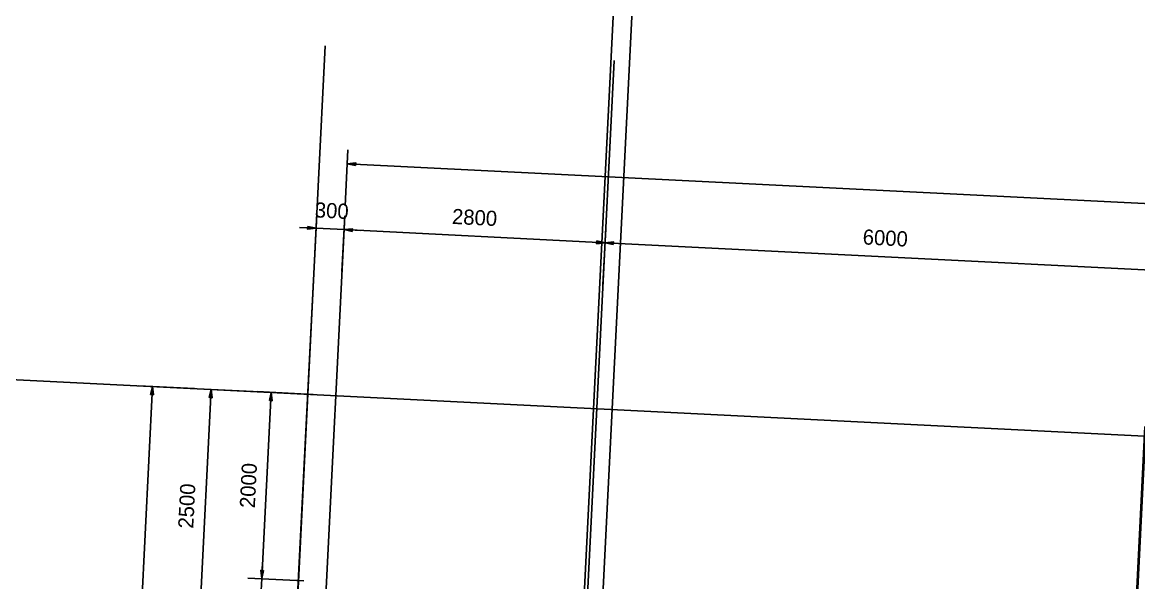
# Model space of a CAD drawing. Extents: x 549999 to 550212, y 1838161 to 1838467.
# Drawn here: x 550108.97 to 550120.93, y 1838318.33 to 1838324.34 of the extents above; entities that cross this region are included whole.
import ezdxf

# ---------------------------------------------------------------- set-up
doc = ezdxf.new("R2010")
doc.units = 0
for name, color, linetype in [('Level 18', 7, 'Continuous'), ('Level 20', 7, 'Continuous'), ('Level 4', 7, 'Continuous')]:
    doc.layers.add(name, color=color, linetype=linetype)

msp = doc.modelspace()

# ---------------------------------------------------------------- linework, layer by layer
at = {"layer": 'Level 18'}
for p, q in [((550111.514, 1838310.095), (550112.214, 1838324.088)), ((550114.61, 1838309.94), (550115.31, 1838323.933)), ((550108.495, 1838320.53), (550140.963, 1838318.907))]:
    msp.add_line(p, q, dxfattribs=at)
at = {"layer": 'Level 20'}
for p, q in [((550113.331, 1838285.021), (550116.384, 1838346.085)), ((550113.531, 1838285.011), (550116.584, 1838346.075)), ((550112.429, 1838322.375), (550112.458, 1838322.974)), ((550112.451, 1838322.825), (550133.924, 1838321.751)), ((550107.55, 1838230.807), (550112.123, 1838322.282)), ((550107.85, 1838230.792), (550112.423, 1838322.267)), ((550112.393, 1838321.668), (550112.423, 1838322.267)), ((550111.938, 1838322.142), (550112.116, 1838322.133)), ((550112.416, 1838322.118), (550112.116, 1838322.133)), ((550115.212, 1838321.978), (550112.416, 1838322.118)), ((550112.594, 1838322.109), (550112.416, 1838322.118)), ((550115.19, 1838321.528), (550115.22, 1838322.128)), ((550115.19, 1838321.528), (550115.22, 1838322.128)), ((550121.205, 1838321.678), (550115.212, 1838321.978)), ((550110.364, 1838320.437), (550110.059, 1838314.345)), ((550110.813, 1838320.414), (550110.214, 1838320.444)), ((550111.441, 1838320.383), (550110.842, 1838320.413)), ((550110.992, 1838320.406), (550110.867, 1838317.909)), ((550112.084, 1838320.351), (550111.485, 1838320.381)), ((550111.635, 1838320.373), (550111.535, 1838318.376)), ((550111.544, 1838318.554), (550111.535, 1838318.376)), ((550111.984, 1838318.353), (550111.385, 1838318.383)), ((550111.984, 1838318.353), (550111.385, 1838318.383)), ((550111.535, 1838318.376), (550111.51, 1838317.877))]:
    msp.add_line(p, q, dxfattribs=at)
for points in [[(550112.539, 1838322.805), (550112.451, 1838322.825), (550112.541, 1838322.835)], [(550112.028, 1838322.152), (550112.116, 1838322.133), (550112.026, 1838322.122)], [(550112.504, 1838322.098), (550112.416, 1838322.118), (550112.506, 1838322.128)], [(550112.504, 1838322.098), (550112.416, 1838322.118), (550112.506, 1838322.128)], [(550115.124, 1838321.997), (550115.212, 1838321.978), (550115.122, 1838321.967)], [(550115.301, 1838321.959), (550115.212, 1838321.978), (550115.302, 1838321.988)], [(550110.344, 1838320.349), (550110.364, 1838320.437), (550110.374, 1838320.347)], [(550110.972, 1838320.317), (550110.992, 1838320.406), (550111.002, 1838320.316)], [(550111.616, 1838320.285), (550111.635, 1838320.373), (550111.645, 1838320.283)], [(550111.554, 1838318.464), (550111.535, 1838318.376), (550111.525, 1838318.466)], [(550111.554, 1838318.464), (550111.535, 1838318.376), (550111.525, 1838318.466)]]:
    msp.add_lwpolyline(points, close=True, dxfattribs=at)
at = {"layer": 'Level 4'}
for p, q in [((550120.891, 1838317.908), (550120.996, 1838320.006)), ((550120.901, 1838317.908), (550121.006, 1838320.005))]:
    msp.add_line(p, q, dxfattribs=at)

# ---------------------------------------------------------------- texts
at = {"layer": 'Level 20'}
for s, rotation, p in [('300', 357.138, (550112.1, 1838322.25)), ('2800', 357.138, (550113.57, 1838322.18)), ('6000', 357.138, (550117.97, 1838321.96)), ('2000', 87.138, (550111.46, 1838319.13)), ('2500', 87.138, (550110.8, 1838318.91))]:
    msp.add_text(s, height=0.1622, rotation=rotation, dxfattribs=at).set_placement(p)

doc.saveas('drawing.dxf')
